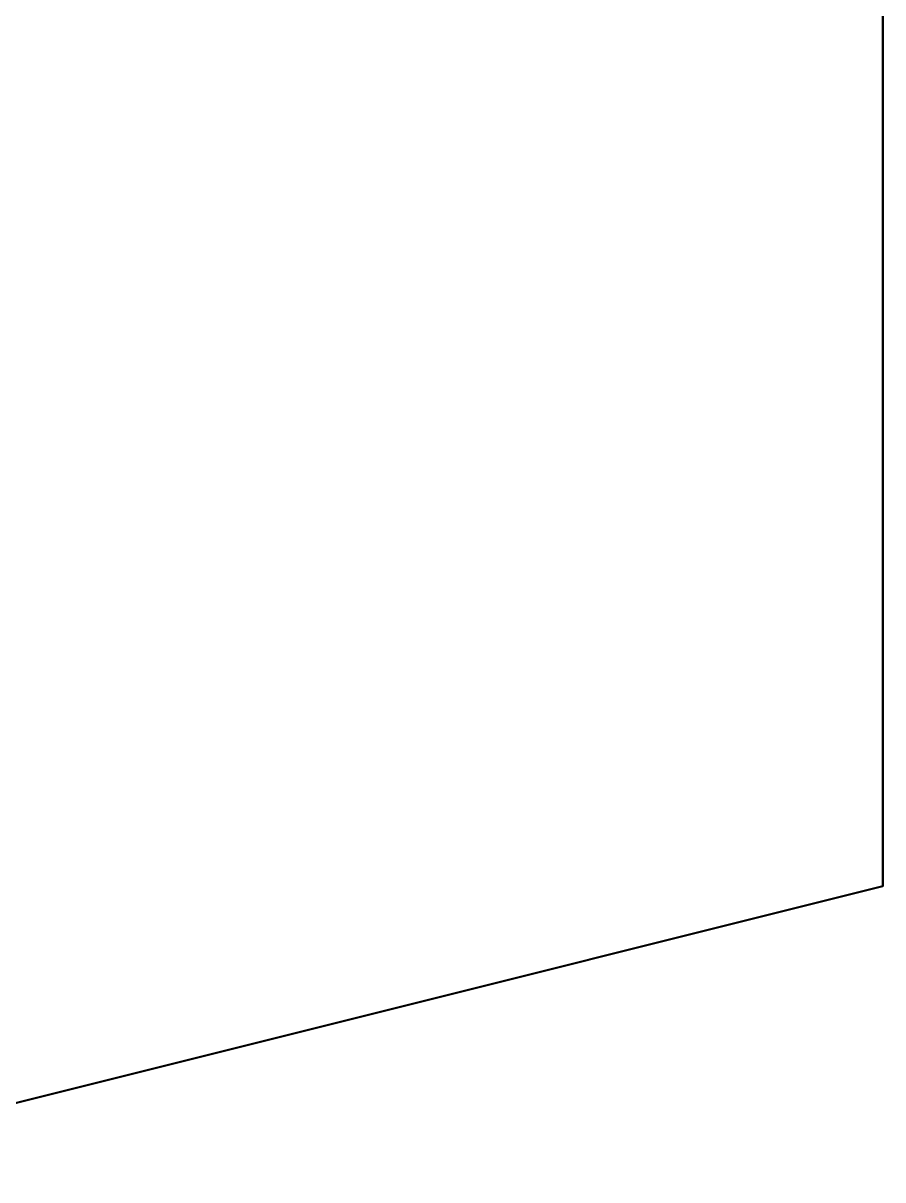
# Model space of a CAD drawing. Header units: millimetres. Extents: x -2000 to 2000, y -800 to 800.
# Drawn here: x 1414 to 2000, y -700 to 88 of the extents above; entities that cross this region are included whole.
import ezdxf

# ---------------------------------------------------------------- set-up
doc = ezdxf.new("R2010")
doc.units = ezdxf.units.MM
doc.layers.add('I-FURN-PNLS', color=7, linetype='Continuous', lineweight=40)

msp = doc.modelspace()

# ---------------------------------------------------------------- meshes
at = {"layer": 'I-FURN-PNLS', "color": 250, "true_color": 0x282828}
mesh = msp.add_polyface(dxfattribs=at)
corners = [(1200, 700, 725), (1200, -700, 725), (2000, -500, 725), (2000, 500, 725)]
mesh.append_faces([[corners[k] for k in face] for face in [(3, 0, 1, 2)]], dxfattribs={"color": 250})
mesh = msp.add_polyface(dxfattribs=at)
corners = [(1200, 700, 700), (2000, 500, 700), (2000, -500, 700), (1200, -700, 700)]
mesh.append_faces([[corners[k] for k in face] for face in [(1, 2, 3, 0)]], dxfattribs={"color": 250})
mesh = msp.add_polyface(dxfattribs=at)
corners = [(2000, 500, 725), (2000, -500, 725), (2000, -500, 700), (2000, 500, 700)]
mesh.append_faces([[corners[k] for k in face] for face in [(0, 1, 2, 3)]], dxfattribs={"color": 250})
mesh = msp.add_polyface(dxfattribs=at)
corners = [(2000, -500, 725), (1200, -700, 725), (1200, -700, 700), (2000, -500, 700)]
mesh.append_faces([[corners[k] for k in face] for face in [(0, 1, 2, 3)]], dxfattribs={"color": 250})

doc.saveas('drawing.dxf')
